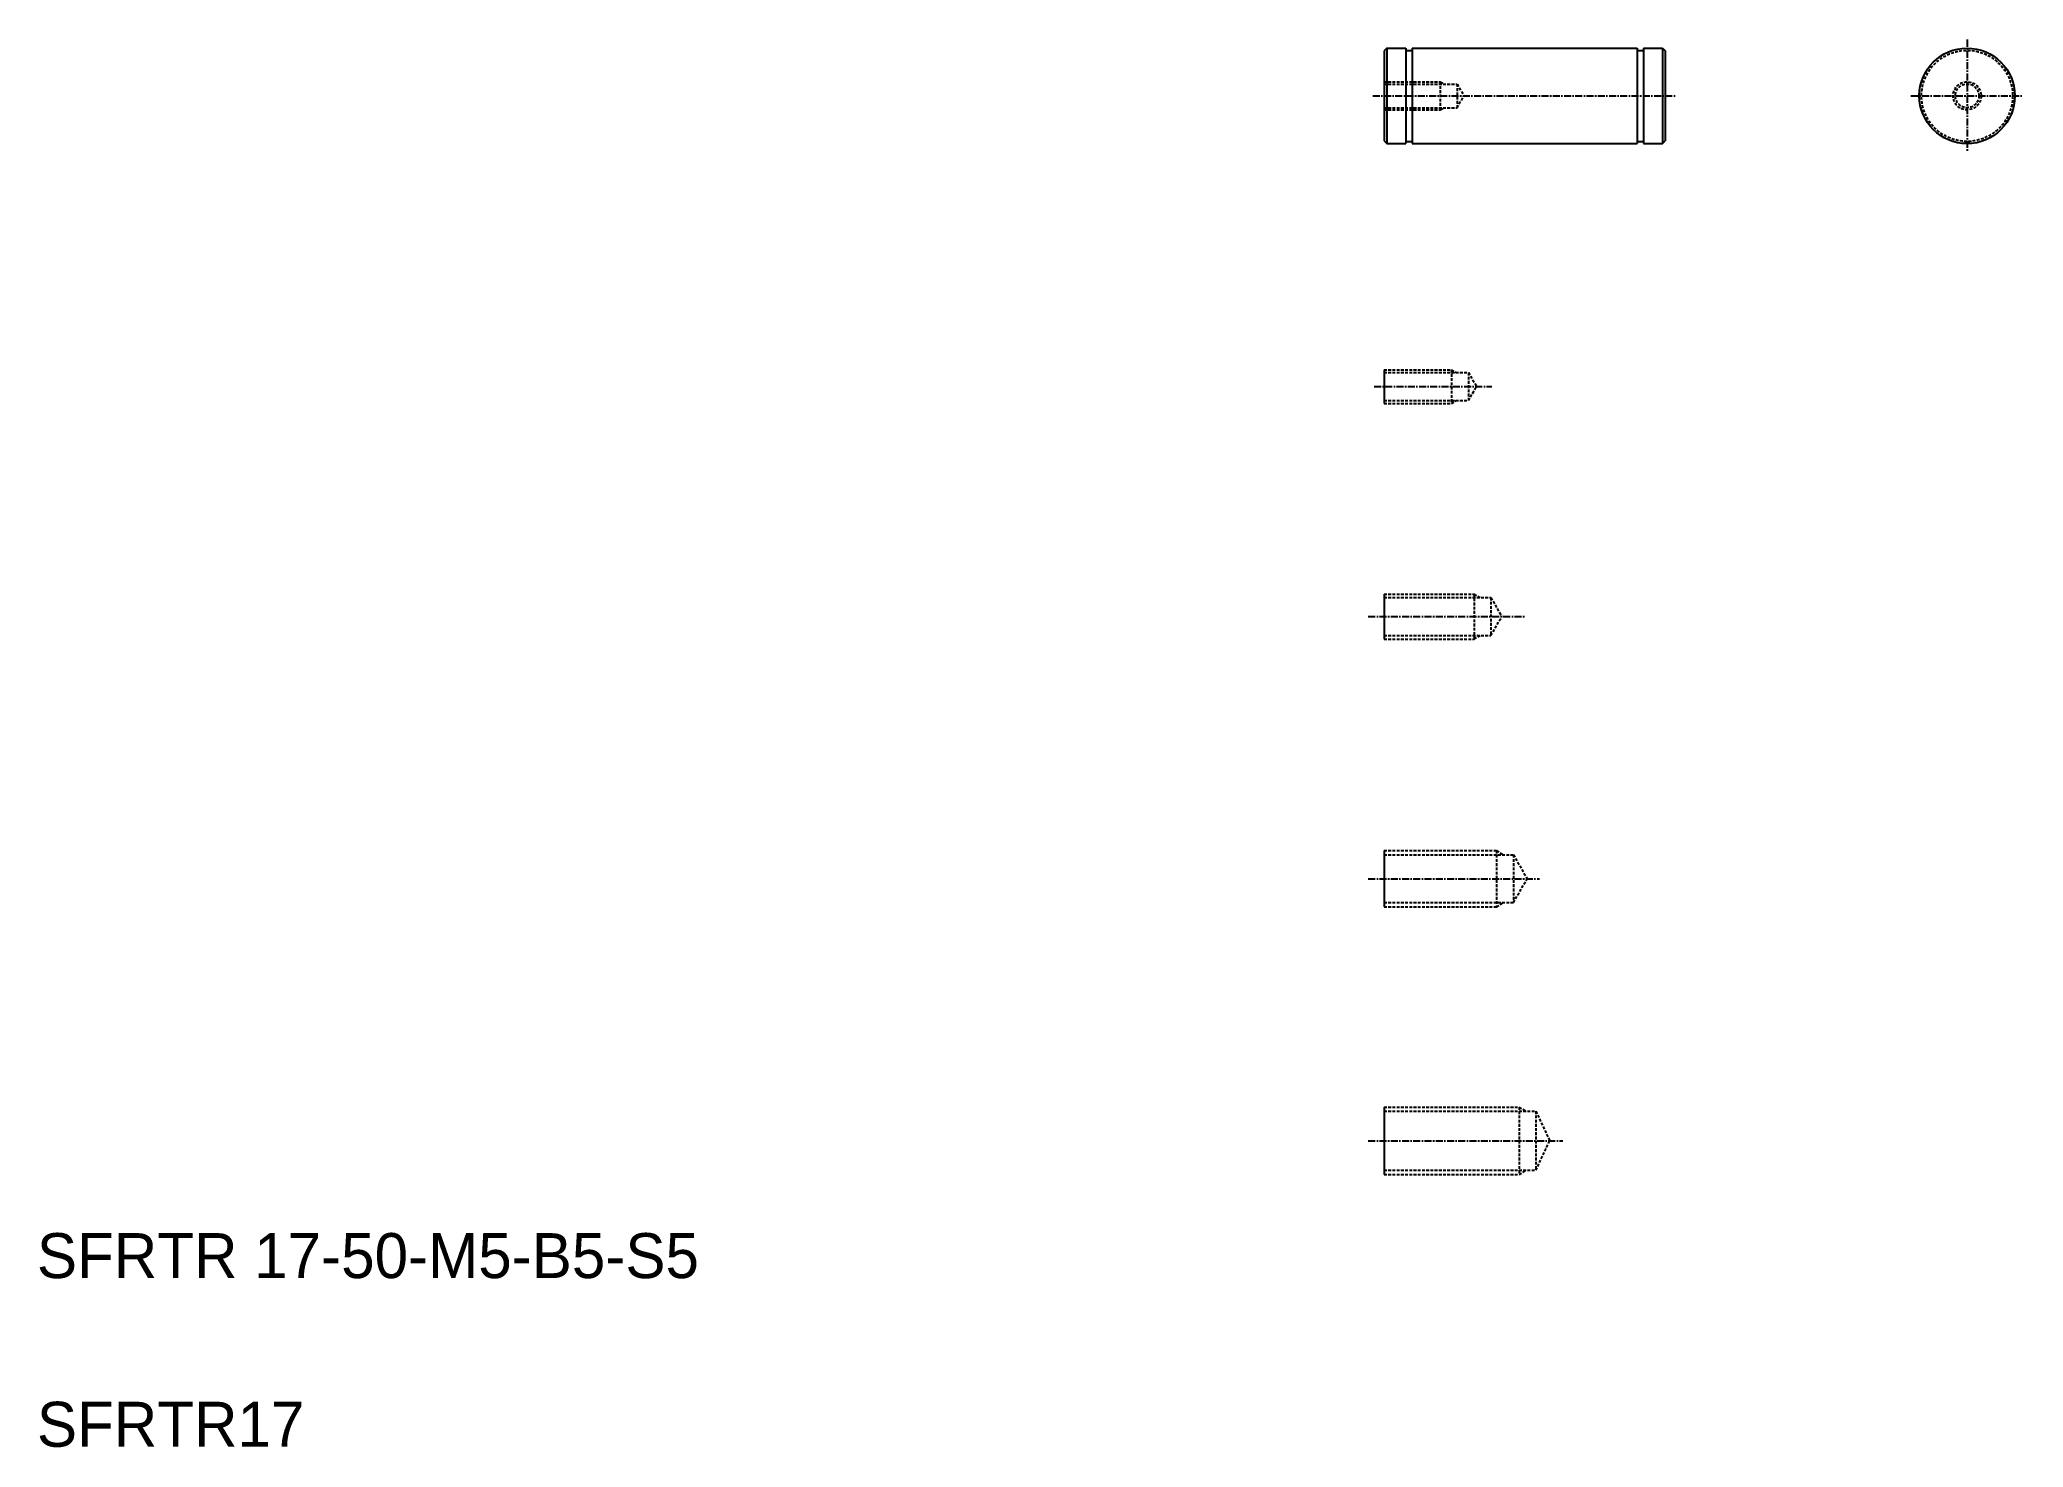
# Model space of a CAD drawing. Extents: x -59 to 294, y 3 to 253.
import ezdxf

# ---------------------------------------------------------------- set-up
doc = ezdxf.new("R2010")
doc.units = 0
doc.linetypes.add('CENTER', pattern=[2, 1.25, -0.25, 0.25, -0.25])
doc.linetypes.add('DASHED', pattern=[0.75, 0.5, -0.25])
doc.layers.get('0').update_dxf_attribs({"linetype": 'CONTINUOUS'})
doc.layers.add('CENTER', color=1, linetype='CENTER')

msp = doc.modelspace()

# ---------------------------------------------------------------- linework, layer by layer
at = {"color": 7, "linetype": 'CONTINUOUS'}
for p, q in [((180.36, 251.86), (179.86, 251.36)), ((179.86, 251.36), (179.86, 235.36)), ((180.36, 251.86), (183.71, 251.86)), ((180.36, 251.86), (180.36, 234.86)), ((183.71, 251.86), (183.71, 234.86)), ((183.71, 251.46), (184.86, 251.46)), ((184.86, 251.86), (184.86, 234.86)), ((184.86, 251.86), (224.86, 251.86)), ((224.86, 251.86), (224.86, 234.86)), ((224.86, 251.46), (226.01, 251.46)), ((226.01, 251.86), (226.01, 234.86)), ((226.01, 251.86), (229.36, 251.86)), ((229.36, 251.86), (229.36, 234.86)), ((229.36, 251.86), (229.86, 251.36)), ((229.86, 251.36), (229.86, 235.36)), ((179.86, 235.36), (180.36, 234.86)), ((180.36, 234.86), (183.71, 234.86)), ((183.71, 235.26), (184.86, 235.26)), ((184.86, 234.86), (224.86, 234.86)), ((224.86, 235.26), (226.01, 235.26)), ((226.01, 234.86), (229.36, 234.86)), ((229.36, 234.86), (229.86, 235.36)), ((179.86, 194.64), (179.86, 188.64)), ((179.86, 154.73), (179.86, 146.73)), ((179.86, 109.1), (179.86, 99.1)), ((179.86, 63.48), (179.86, 51.48))]:
    msp.add_line(p, q, dxfattribs=at)
at = {"color": 3, "linetype": 'DASHED'}
for p, q in [((179.86, 245.86), (189.86, 245.86)), ((179.86, 245.46), (192.86, 245.46)), ((189.86, 245.86), (189.86, 240.86)), ((189.86, 245.86), (190.46, 245.51)), ((192.86, 245.46), (192.86, 241.26)), ((192.86, 245.46), (194.07, 243.36)), ((179.86, 241.26), (192.86, 241.26)), ((179.86, 240.86), (189.86, 240.86)), ((189.86, 240.86), (190.46, 241.21)), ((192.86, 241.26), (194.07, 243.36)), ((179.86, 194.64), (191.86, 194.64)), ((179.86, 194.14), (194.86, 194.14)), ((191.86, 194.64), (191.86, 188.64)), ((191.86, 194.64), (192.72, 194.14)), ((194.86, 194.14), (194.86, 189.14)), ((194.86, 194.14), (196.3, 191.64)), ((194.86, 189.14), (196.3, 191.64)), ((179.86, 189.14), (194.86, 189.14)), ((179.86, 188.64), (191.86, 188.64)), ((191.86, 188.64), (192.72, 189.14)), ((179.86, 154.73), (195.86, 154.73)), ((179.86, 154.1), (198.86, 154.1)), ((195.86, 154.73), (195.86, 146.73)), ((195.86, 154.73), (196.94, 154.1)), ((198.86, 154.1), (198.86, 147.35)), ((198.86, 154.1), (200.8, 150.73)), ((198.86, 147.35), (200.8, 150.73)), ((179.86, 147.35), (198.86, 147.35)), ((179.86, 146.73), (195.86, 146.73)), ((195.86, 146.73), (196.94, 147.35)), ((179.86, 109.1), (199.86, 109.1)), ((179.86, 108.35), (202.86, 108.35)), ((199.86, 109.1), (201.15, 108.35)), ((199.86, 109.1), (199.86, 99.1)), ((202.86, 108.35), (202.86, 99.85)), ((202.86, 108.35), (205.31, 104.1)), ((202.86, 99.85), (205.31, 104.1)), ((179.86, 99.85), (202.86, 99.85)), ((179.86, 99.1), (199.86, 99.1)), ((199.86, 99.1), (201.15, 99.85)), ((179.86, 63.48), (203.86, 63.48)), ((179.86, 62.73), (206.84, 62.73)), ((203.86, 63.48), (203.86, 51.48)), ((203.86, 63.48), (205.15, 62.73)), ((206.86, 62.73), (209.31, 57.48)), ((206.86, 62.73), (206.86, 52.23)), ((206.86, 52.23), (209.31, 57.48)), ((179.86, 52.23), (206.86, 52.23)), ((179.86, 51.48), (203.86, 51.48)), ((203.86, 51.48), (205.15, 52.23))]:
    msp.add_line(p, q, dxfattribs=at)
at = {"color": 7, "linetype": 'CONTINUOUS'}
msp.add_circle((283.53, 243.36), 8.5, dxfattribs=at)
at = {"color": 3, "linetype": 'DASHED'}
for radius in [8.1, 2.5, 2.1]:
    msp.add_circle((283.53, 243.36), radius, dxfattribs=at)
at = {"layer": 'CENTER', "color": 1, "linetype": 'CENTER'}
for p, q in [((283.53, 253.36), (283.53, 233.36)), ((177.86, 243.36), (231.86, 243.36)), ((273.53, 243.36), (293.53, 243.36)), ((178.08, 191.64), (199, 191.64)), ((177.06, 150.73), (204.97, 150.73)), ((177.06, 104.1), (207.48, 104.1)), ((177.06, 57.48), (211.66, 57.48))]:
    msp.add_line(p, q, dxfattribs=at)

# ---------------------------------------------------------------- texts
at = {"color": 7, "linetype": 'CONTINUOUS'}
for s, p in [('SFRTR 17-50-M5-B5-S5', (-59.66, 33.05)), ('SFRTR17', (-59.66, 3.05))]:
    msp.add_text(s, height=8, dxfattribs=at).set_placement(p)

doc.saveas('drawing.dxf')
